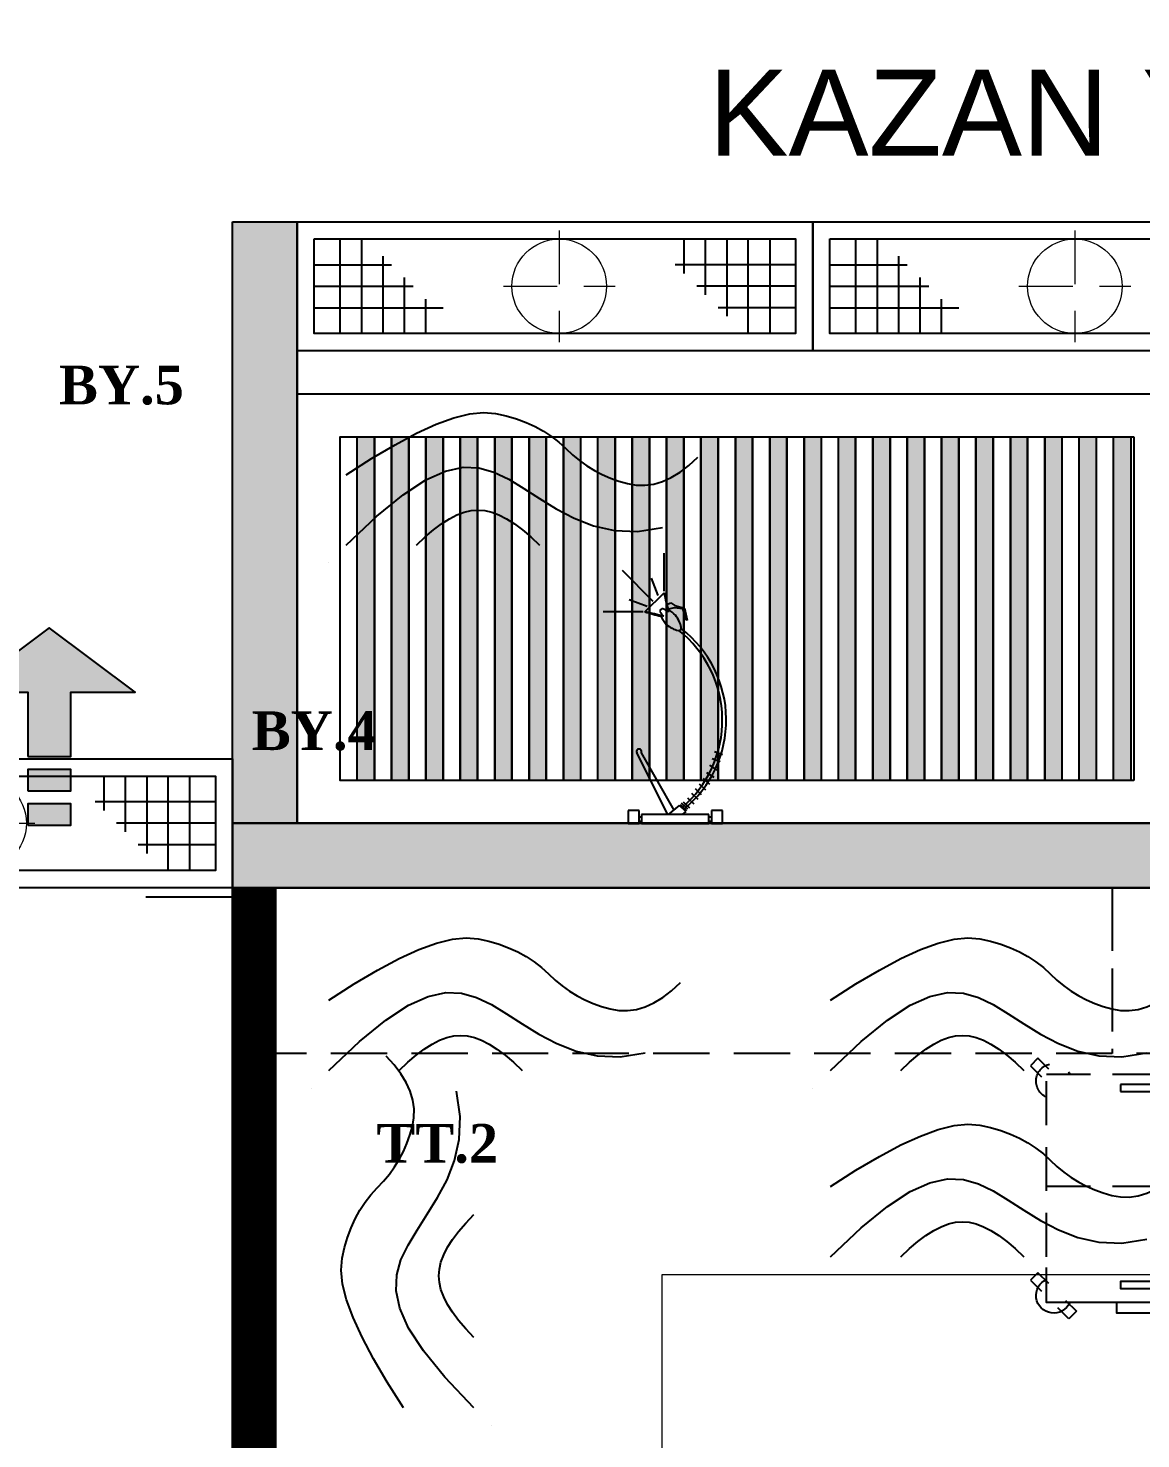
# Model space of a CAD drawing. Header units: millimetres. Extents: x 322668 to 332469, y 13187 to 20117.
# Drawn here: x 329140.6 to 329399.5, y 17729.2 to 18057.5 of the extents above; entities that cross this region are included whole.
import ezdxf
from ezdxf.enums import TextEntityAlignment as Align

# ---------------------------------------------------------------- set-up
doc = ezdxf.new("R2010")
doc.units = ezdxf.units.MM
doc.header["$LTSCALE"] = 50
doc.header["$MEASUREMENT"] = 0
doc.header["$PDMODE"] = 3
doc.header["$PDSIZE"] = -0.5
doc.linetypes.add('DASHED2', pattern=[0.375, 0.25, -0.125])
doc.linetypes.add('HIDDEN', pattern=[0.375, 0.25, -0.125])
doc.layers.get('0').update_dxf_attribs({"linetype": 'CONTINUOUS'})
doc.layers.get('DEFPOINTS').update_dxf_attribs({"linetype": 'CONTINUOUS'})
for name, color, linetype in [('-DWG_ANA', 7, 'CONTINUOUS'), ('-DWG_DETAY1', 7, 'CONTINUOUS'), ('-DWG_DETAY2', 7, 'CONTINUOUS'), ('Duvar h-190', 8, 'CONTINUOUS'), ('Mevcut ve İlave Duvar', 7, 'CONTINUOUS'), ('MIM_DOSEME', 7, 'CONTINUOUS'), ('MIM_DUVAR', 4, 'CONTINUOUS'), ('MIM_OLCU-DIS', 1, 'CONTINUOUS'), ('sıhhi tesisat', 162, 'CONTINUOUS'), ('Yarım Duvar', 3, 'CONTINUOUS')]:
    doc.layers.add(name, color=color, linetype=linetype)
for name, color, linetype, lineweight in [('GRC-Ekipman', 4, 'CONTINUOUS', 25), ('NO', 7, 'CONTINUOUS', 30), ('PLAN', 253, 'CONTINUOUS', 15), ('s-depo', 140, 'CONTINUOUS', 25), ('yerizg-a', 7, 'CONTINUOUS', 15), ('yerizg-b', 7, 'CONTINUOUS', 9)]:
    doc.layers.add(name, color=color, linetype=linetype, lineweight=lineweight)
doc.styles.add('OLCU', font='TSIMPLEX.SHX', dxfattribs={"width": 0.7})
doc.styles.add('REF', font='calibri.ttf', dxfattribs={"height": 10})
doc.styles.add('ROMANS', font='romans.shx')
doc.styles.get("Standard").update_dxf_attribs({"font": 'arial.ttf', "height": 30})
doc.dimstyles.new('200-OLCU-DIŞ', dxfattribs={"dimtxt": 30, "dimasz": 10, "dimexe": 0, "dimexo": 0, "dimgap": 10, "dimtad": 1, "dimdec": 1, "dimdsep": 46, "dimtxsty": 'OLCU', "dimblk1": 'DOT', "dimblk2": 'DOT', "dimsah": 1, "dimcen": 0, "dimclrd": 7, "dimclre": 7, "dimclrt": 4, "dimadec": 0, "dimazin": 0, "dimtfac": 1, "dimtdec": 1, "dimtix": 1, "dimtmove": 2, "dimatfit": 3, "dimldrblk": 'DOT', "dimfxl": 0, "dimtolj": 1, "dimarcsym": 0})

# ---------------------------------------------------------------- blocks, each defined once
blk = doc.blocks.new('_DOT')
at = {"color": 0, "linetype": 'ByBlock'}
blk.add_line((-0.5, 0), (-1, 0), dxfattribs=at)
at = {"color": 0, "linetype": 'ByBlock', "const_width": 0.5}
blk.add_lwpolyline([(-0.25, 0, 1), (0.25, 0, 1)], format="xyb", close=True, dxfattribs=at)
blk = doc.blocks.new('*D159')
at = {"layer": 'DEFPOINTS', "color": 0}
for p in [(329577.75, 18407.96, -57.5), (327588.54, 14893), (330092.59, 14893)]:
    blk.add_point(p, dxfattribs=at)
at = {"layer": 'MIM_OLCU-DIS', "color": 7, "lineweight": -2}
for p, q in [((330052.83, 18407.96), (330092.59, 18407.96)), ((330092.59, 18397.96), (330092.59, 14903)), ((330052.59, 14893), (330092.59, 14893))]:
    blk.add_line(p, q, dxfattribs=at)
at = {"layer": 'MIM_OLCU-DIS', "color": 7, "lineweight": -2, "xscale": 10, "yscale": 10, "zscale": 10}
for p, rotation in [((330092.59, 18407.96), 90), ((330092.59, 14893), 270)]:
    blk.add_blockref('_DOT', p, dxfattribs=dict(at, rotation=rotation))
at = {"layer": 'MIM_OLCU-DIS', "color": 4, "insert": (330067.59, 16650.48), "char_height": 30, "attachment_point": 5, "rotation": 90, "style": 'OLCU'}
blk.add_mtext('\\A1;3515', dxfattribs=at)
blk = doc.blocks.new('ÖN YIKAMA DUŞ')
at = {"linetype": 'Continuous'}
for p, q in [((0, 0), (0, -4.35)), ((3.67, 0), (0, 0)), ((3.67, -4.35), (3.67, 0)), ((4.49, 0), (4.49, -2.99)), ((26.89, 0), (4.49, 0)), ((26.89, -2.99), (26.89, 0)), ((27.71, 0), (27.71, -4.35)), ((31.38, 0), (27.71, 0)), ((31.38, -4.35), (31.38, 0)), ((0, -4.35), (3.67, -4.35)), ((4.49, -0.7), (3.67, -0.7)), ((4.49, -2.2), (3.67, -2.2)), ((4.49, -2.99), (13.36, -2.99)), ((11.87, -4.24), (13.96, -6.23)), ((12.17, -3.94), (13.42, -2.95)), ((12.17, -3.94), (14.26, -5.93)), ((13.42, -2.95), (17.9, -2.95)), ((17.9, -2.95), (14.26, -5.93)), ((17.85, -2.99), (26.89, -2.99)), ((27.71, -0.7), (26.89, -0.7)), ((27.71, -2.2), (26.89, -2.2)), ((27.71, -4.35), (31.38, -4.35)), ((8.09, -7.92), (10.18, -9.91)), ((9.39, -6.43), (11.47, -8.42)), ((10.88, -5.04), (12.97, -7.03)), ((11.47, -4.74), (13.56, -6.73)), ((4.22, -12.9), (6.3, -14.89)), ((5.51, -11.01), (7.6, -13)), ((6.9, -9.52), (8.99, -11.51)), ((1.71, -17.76), (4.14, -19.32)), ((2.71, -15.27), (5.13, -16.83)), ((-0.06, -22.84), (2.64, -23.83)), ((0.73, -20.45), (3.44, -21.44))]:
    blk.add_line(p, q, dxfattribs=at)
at = {"color": 251, "linetype": 'Continuous'}
for p, q in [((26.98, -23.52), (16.13, -4.4)), ((18.14, -2.99), (28.48, -23.52)), ((11.72, -67.63), (11.99, -67.57)), ((12.58, -71.55), (11.72, -67.63)), ((11.99, -67.57), (13.17, -71.33)), ((26.32, -70.32), (39.69, -70.32)), ((15.85, -72.41), (12.58, -71.55)), ((13.17, -71.33), (16.01, -71.66)), ((17.14, -73.32), (15.85, -72.41)), ((16.01, -71.66), (17.94, -71.23)), ((18.05, -73), (17.14, -73.32)), ((25.75, -70.37), (19.36, -76.69)), ((23.01, -73.78), (33.23, -84.15)), ((24.97, -72.13), (30.97, -74.38)), ((19.41, -77.24), (19.41, -89.86)), ((21.36, -75.73), (23.62, -81.6))]:
    blk.add_line(p, q, dxfattribs=at)
at = {"linetype": 'Continuous'}
for centre, radius, start, end in [((37.03, -34.39), 38.31, 129.0428, 232.3369), ((38.16, -34.28), 38.13, 130.3173, 231.5585)]:
    blk.add_arc(centre, radius, start, end, dxfattribs=at)
at = {"color": 251, "linetype": 'Continuous'}
for centre, radius, start, end in [((27.73, -23.9), 0.838, 153.2717, 26.7283), ((14.56, -65.02), 0.878, 134.1304, 188.0124), ((20.04, -64.25), 6.42, 188.0124, 207.313), ((14.56, -65.02), 0.878, 80.2485, 134.1304), ((13.62, -70.48), 6.42, 60.9479, 80.2485), ((9.92, -77.13), 14.03, 51.2665, 60.9479), ((26.8, -60.75), 14.03, 207.313, 216.9944), ((32.31, -51.98), 23.99, 225.8417, 233.2402), ((-87.91, -95.91), 108.97, 10.1631, 13.6355), ((22.16, -65.75), 6.11, 227.097, 246.8677), ((-2.2, -81.94), 26.17, 29.9355, 37.0189), ((16.11, -72.95), 5.32, 28.8119, 50.0063), ((46.71, 29.79), 102.33, 254.5947, 258.178), ((2.73, -141.7), 74.94, 72.112, 76.2975), ((96.22, -54.12), 80.11, 192.3119, 196.3602), ((19.9, -70.5), 0.878, 260.2485, 314.1304), ((19.9, -70.5), 0.878, 314.1304, 8.0124)]:
    blk.add_arc(centre, radius, start, end, dxfattribs=at)
blk = doc.blocks.new('14')
at = {"layer": 'MIM_DOSEME'}
h = blk.add_hatch(color=256, dxfattribs=at)
h.dxf.hatch_style = 1
h.paths.add_polyline_path([(329221.14, 17962.41), (329217.14, 17962.41), (329217.14, 17882.43), (329221.14, 17882.43)])
at = {"layer": 'MIM_DOSEME', "elevation": -350}
blk.add_lwpolyline([(329217.14, 17962.41), (329221.14, 17962.41), (329221.14, 17882.41), (329217.14, 17882.41)], close=True, dxfattribs=at)
blk = doc.blocks.new('Y-SIFON')
at = {"layer": 'yerizg-a', "color": 0, "linetype": 'Continuous'}
blk.add_circle((0, 0), 11, dxfattribs=at)
at = {"layer": 'yerizg-b', "color": 0, "linetype": 'DASHED2'}
for points in [[(0, 13), (0, -13)], [(-13, 0), (13, 0)]]:
    blk.add_lwpolyline(points, dxfattribs=at)
blk = doc.blocks.new('120')
at = {"layer": 'sıhhi tesisat'}
for p, q in [((16088.22, 16465.14), (16088.22, 16435.14)), ((16093.22, 16465.14), (16093.22, 16442.14)), ((16098.22, 16465.14), (16098.22, 16447.14)), ((16082.22, 16459.14), (16104.22, 16459.14)), ((16104.22, 16454.14), (16082.22, 16454.14)), ((16082.22, 16449.14), (16100.22, 16449.14)), ((16082.22, 16444.14), (16095.22, 16444.14)), ((16082.22, 16439.14), (16090.22, 16439.14)), ((16098.22, 16353.14), (16098.22, 16381.14)), ((16093.22, 16353.14), (16093.22, 16376.14)), ((16104.22, 16379.14), (16096.22, 16379.14)), ((16104.22, 16374.14), (16091.22, 16374.14)), ((16088.22, 16353.14), (16088.22, 16371.14)), ((16104.22, 16369.14), (16086.22, 16369.14)), ((16082.22, 16364.14), (16104.22, 16364.14)), ((16104.22, 16359.14), (16082.22, 16359.14))]:
    blk.add_line(p, q, dxfattribs=at)
for points in [[(16108.22, 16469.14), (16108.22, 16349.14), (16078.22, 16349.14), (16078.22, 16469.14)], [(16104.22, 16465.14), (16104.22, 16353.14), (16082.22, 16353.14), (16082.22, 16465.14)]]:
    blk.add_lwpolyline(points, close=True, dxfattribs=at)
at = {"layer": 'sıhhi tesisat', "rotation": 270}
blk.add_blockref('Y-SIFON', (16093.22, 16408.14), dxfattribs=at)
at = {"layer": 'sıhhi tesisat', "style": 'ROMANS', "width": 0.8}
blk.add_attdef('YRNO', text='', height=10, rotation=270, dxfattribs=at).set_placement((16068.22, 16366.14), align=Align.MIDDLE)
blk = doc.blocks.new('YÖN OKU')
at = {"linetype": 'Continuous'}
h = blk.add_hatch(color=1, dxfattribs=at)
h.paths.add_polyline_path([(10, -8), (0, -8), (0, -13), (10, -13)])
h.paths.add_polyline_path([(10, 0), (0, 0), (0, -5), (10, -5)])
blk.add_hatch(color=1, dxfattribs=at).paths.add_polyline_path([(10, -16), (0, -16), (0, -31), (-15, -31), (5, -46), (25, -31), (10, -31)])
at = {"color": 1, "linetype": 'Continuous'}
for points in [[(10, 0), (0, 0), (0, -5), (10, -5)], [(10, -8), (0, -8), (0, -13), (10, -13)]]:
    blk.add_lwpolyline(points, close=True, dxfattribs=at)
blk.add_lwpolyline([(10, -16), (0, -16), (0, -31), (-15, -31), (5, -46), (25, -31), (10, -31), (10, -16)], dxfattribs=at)
blk = doc.blocks.new('T_MC')
at = {"layer": '-DWG_DETAY2', "color": 0, "linetype": 'Continuous'}
for points in [[(5, 25), (12.23, 29.65), (18.91, 33.59), (25.04, 36.84), (30.62, 39.38), (35.66, 41.21), (40.16, 42.34), (44.1, 42.77), (47.5, 42.5), (50.55, 41.8), (53.44, 40.94), (56.17, 39.92), (58.75, 38.75), (61.17, 37.42), (63.44, 35.94), (65.55, 34.3), (67.5, 32.5), (69.41, 30.7), (71.41, 29.06), (73.48, 27.58), (75.62, 26.25), (77.85, 25.08), (80.16, 24.06), (82.54, 23.2), (85, 22.5), (87.5, 22.07), (90, 22.03), (92.5, 22.38), (95, 23.12), (97.5, 24.26), (100, 25.78), (102.5, 27.7), (105, 30)], [(5, 5), (13.7, 13.24), (21.19, 19.36), (27.65, 23.57), (33.28, 26.09), (38.26, 27.16), (42.79, 26.97), (47.06, 25.76), (51.25, 23.75), (55.54, 21.16), (60.02, 18.26), (64.76, 15.33), (69.84, 12.66), (75.33, 10.51), (81.31, 9.16), (87.84, 8.9), (95, 10)], [(25, 5), (27.46, 7.34), (29.84, 9.38), (32.15, 11.09), (34.38, 12.5), (36.52, 13.59), (38.59, 14.38), (40.59, 14.84), (42.5, 15), (44.41, 14.84), (46.41, 14.38), (48.48, 13.59), (50.62, 12.5), (52.85, 11.09), (55.16, 9.38), (57.54, 7.34), (60, 5)], [(0, 0), (0, 0)]]:
    blk.add_lwpolyline(points, dxfattribs=at)
blk = doc.blocks.new('amk200')
at = {"layer": '-DWG_ANA', "color": 0}
blk.add_lwpolyline([(0, -5), (0, -6), (0, -15), (50, -15), (50, -6), (50, -5)], dxfattribs=at)
at = {"layer": '-DWG_DETAY1', "color": 0, "linetype": 'HIDDEN'}
for points in [[(50, -2), (50, 50), (0, 50), (0, -2)], [(0, 18), (50, 18)]]:
    blk.add_lwpolyline(points, dxfattribs=at)
blk.add_lwpolyline([(20, 47), (29, 47), (29, 45), (20, 45)], close=True, dxfattribs=at)
at = {"layer": '-DWG_DETAY1', "color": 0, "linetype": 'Continuous'}
blk.add_lwpolyline([(20, -9), (29, -9), (29, -11), (20, -11)], close=True, dxfattribs=at)
at = {"layer": '-DWG_DETAY1', "color": 0}
blk.add_lwpolyline([(19, -15), (19, -18), (30, -18), (30, -15)], dxfattribs=at)
at = {"layer": '-DWG_DETAY2', "color": 0, "linetype": 'HIDDEN'}
for points in [[(3.39, 51.39), (6.49, 54.49), (8.61, 52.36), (5.47, 49.23)], [(49.39, 51.39), (52.49, 54.49), (54.61, 52.36), (51.47, 49.23)], [(-1.39, 47.61), (-4.49, 44.51), (-2.36, 42.39), (0.77, 45.53)], [(49.39, -9.61), (52.49, -6.51), (54.61, -8.64), (51.47, -11.77)], [(-1.39, -14.39), (-4.49, -17.49), (-2.36, -19.61), (0.77, -16.47)], [(44.61, -14.39), (41.51, -17.49), (43.64, -19.61), (46.77, -16.47)]]:
    blk.add_lwpolyline(points, dxfattribs=at)
for centre, start, end in [((2, 48), 23.5782, 246.4218), ((48, 48), 293.5782, 156.4218)]:
    blk.add_arc(centre, 5, start, end, dxfattribs=at)
at = {"layer": '-DWG_DETAY2', "color": 0}
for centre, start, end in [((2, -13), 113.5782, 336.4218), ((48, -13), 203.5782, 66.4218)]:
    blk.add_arc(centre, 5, start, end, dxfattribs=at)
at = {"layer": 'NO', "linetype": 'Continuous', "style": 'ROMANS', "width": 0.8}
blk.add_attdef('NO', text='', height=10, dxfattribs=at).set_placement((25, -28), align=Align.MIDDLE)

msp = doc.modelspace()

# ---------------------------------------------------------------- hatches: boundary and pattern name
at = {"layer": 'Duvar h-190'}
h = msp.add_hatch(dxfattribs=at)
h.set_pattern_fill('ANSI31', color=256)
h.set_pattern_definition([(45, (0, 0), (-0.08838834765, 0.08838834765), [])])
h.paths.add_polyline_path([(329602.69, 17467.43), (329512.69, 17467.43), (329512.69, 17457.43), (329602.69, 17457.43)])
h.paths.add_polyline_path([(329412.14, 17467.43), (329198.14, 17467.43), (329198.14, 17857.43), (329188.14, 17857.43), (329188.14, 17457.43), (329412.14, 17457.43)])
at = {"layer": 'Mevcut ve İlave Duvar'}
h = msp.add_hatch(color=256, dxfattribs=at)
h.dxf.hatch_style = 1
h.paths.add_polyline_path([(329203.14, 18012.43), (329188.14, 18012.43), (329188.14, 17872.43), (329203.14, 17872.43)])
h = msp.add_hatch(color=256, dxfattribs=at)
h.dxf.hatch_style = 1
h.paths.add_polyline_path([(329627.59, 17872.43), (329302.13, 17872.43), (329302.13, 17872.41), (329299.56, 17872.41), (329298.99, 17872.41), (329298.99, 17872.41), (329283.3, 17872.41), (329282.73, 17872.41), (329282.73, 17872.41), (329280.16, 17872.41), (329188.14, 17872.43), (329188.14, 17857.43), (329627.59, 17857.43)])

# ---------------------------------------------------------------- linework, layer by layer
at = {"color": 7, "linetype": 'HIDDEN'}
for p, q in [((329392.87, 17855.25, -350), (329392.87, 17818.86, -350)), ((329598.52, 17818.86, -350), (329198.14, 17818.86, -350))]:
    msp.add_line(p, q, dxfattribs=at)
at = {"color": 7, "linetype": 'HIDDEN', "elevation": -350}
for points in [[(329203.14, 18012.43), (329602.59, 18012.43), (329602.59, 17872.43), (329203.14, 17872.43)], [(329198.14, 17857.43), (329392.87, 17857.43), (329392.87, 17818.86), (329198.14, 17818.86)]]:
    msp.add_lwpolyline(points, close=True, dxfattribs=at)
at = {"layer": 'Duvar h-190', "elevation": -350}
msp.add_lwpolyline([(329188.14, 17857.43), (329188.14, 17457.43), (329412.14, 17457.43), (329412.14, 17467.43), (329198.14, 17467.43), (329198.14, 17857.43), (329188.14, 17857.43)], dxfattribs=at)
at = {"layer": 'Mevcut ve İlave Duvar', "elevation": -350}
for points in [[(329188.14, 18012.43), (329203.14, 18012.43), (329203.14, 17872.43), (329188.14, 17872.43)], [(329188.14, 17872.43), (329627.59, 17872.43), (329627.59, 17857.43), (329188.14, 17857.43)]]:
    msp.add_lwpolyline(points, close=True, dxfattribs=at)
at = {"layer": 'MIM_DOSEME'}
for p, q in [((329188.14, 17872.43, -350), (329188.14, 18012.43, -350)), ((329188.14, 17872.43, -350), (329188.14, 18012.43, -350)), ((329188.14, 18012.43, -350), (329203.14, 18012.43, -350)), ((329203.14, 17872.43, -350), (329203.14, 18012.43, -350)), ((329203.14, 17972.41, -350), (329602.59, 17972.41, -350)), ((329203.14, 17972.41, -350), (329602.59, 17972.41, -350)), ((329213.14, 17962.41, -350), (329217.14, 17962.41, -350)), ((329217.14, 17962.41, -350), (329263.7, 17962.41, -350)), ((329269.14, 17962.41, -350), (329273.14, 17962.41, -350)), ((329325.14, 17962.41, -350), (329329.14, 17962.41, -350)), ((329397.87, 17962.41, -350), (329397.87, 17882.43, -350)), ((329188.14, 17855.25, -350), (329167.98, 17855.25, -350))]:
    msp.add_line(p, q, dxfattribs=at)
at = {"layer": 'MIM_DOSEME', "color": 3}
msp.add_line((329198.14, 17857.43, -350), (329198.14, 17457.43, -350), dxfattribs=at)
at = {"layer": 'MIM_DOSEME', "elevation": -350}
for points in [[(329203.14, 17972.41), (329602.59, 17972.41), (329602.59, 17872.43), (329188.14, 17872.43), (329188.14, 17972.41)], [(329397.87, 17882.43), (329213.14, 17882.43), (329213.14, 17962.41), (329397.87, 17962.41)]]:
    msp.add_lwpolyline(points, dxfattribs=at)
for points in [[(329203.14, 17972.41), (329602.59, 17972.41), (329602.59, 17872.43), (329203.14, 17872.43)], [(329221.14, 17962.41), (329225.14, 17962.41), (329225.14, 17882.41), (329221.14, 17882.41)], [(329225.14, 17962.41), (329229.14, 17962.41), (329229.14, 17882.41), (329225.14, 17882.41)], [(329229.14, 17962.41), (329233.14, 17962.41), (329233.14, 17882.41), (329229.14, 17882.41)], [(329233.14, 17962.41), (329237.14, 17962.41), (329237.14, 17882.41), (329233.14, 17882.41)], [(329237.14, 17962.41), (329241.14, 17962.41), (329241.14, 17882.41), (329237.14, 17882.41)], [(329241.14, 17962.41), (329245.14, 17962.41), (329245.14, 17882.41), (329241.14, 17882.41)], [(329245.14, 17962.41), (329249.14, 17962.41), (329249.14, 17882.41), (329245.14, 17882.41)], [(329249.14, 17962.41), (329253.14, 17962.41), (329253.14, 17882.41), (329249.14, 17882.41)], [(329253.14, 17962.41), (329257.14, 17962.41), (329257.14, 17882.41), (329253.14, 17882.41)], [(329257.14, 17962.41), (329261.14, 17962.41), (329261.14, 17882.41), (329257.14, 17882.41)], [(329261.14, 17962.41), (329265.14, 17962.41), (329265.14, 17882.41), (329261.14, 17882.41)], [(329277.14, 17962.41), (329281.14, 17962.41), (329281.14, 17882.41), (329277.14, 17882.41)], [(329281.14, 17962.41), (329285.14, 17962.41), (329285.14, 17882.41), (329281.14, 17882.41)], [(329285.14, 17962.41), (329289.14, 17962.41), (329289.14, 17882.41), (329285.14, 17882.41)], [(329289.14, 17962.41), (329293.14, 17962.41), (329293.14, 17882.41), (329289.14, 17882.41)], [(329293.14, 17962.41), (329297.14, 17962.41), (329297.14, 17882.41), (329293.14, 17882.41)], [(329297.14, 17962.41), (329301.14, 17962.41), (329301.14, 17882.41), (329297.14, 17882.41)], [(329301.14, 17962.41), (329305.14, 17962.41), (329305.14, 17882.41), (329301.14, 17882.41)], [(329305.14, 17962.41), (329309.14, 17962.41), (329309.14, 17882.41), (329305.14, 17882.41)], [(329309.14, 17962.41), (329313.14, 17962.41), (329313.14, 17882.41), (329309.14, 17882.41)], [(329313.14, 17962.41), (329317.14, 17962.41), (329317.14, 17882.41), (329313.14, 17882.41)], [(329317.14, 17962.41), (329321.14, 17962.41), (329321.14, 17882.41), (329317.14, 17882.41)], [(329333.14, 17962.41), (329337.14, 17962.41), (329337.14, 17882.41), (329333.14, 17882.41)], [(329337.14, 17962.41), (329341.14, 17962.41), (329341.14, 17882.41), (329337.14, 17882.41)], [(329341.14, 17962.41), (329345.14, 17962.41), (329345.14, 17882.41), (329341.14, 17882.41)], [(329345.14, 17962.41), (329349.14, 17962.41), (329349.14, 17882.41), (329345.14, 17882.41)], [(329349.14, 17962.41), (329353.14, 17962.41), (329353.14, 17882.41), (329349.14, 17882.41)], [(329353.14, 17962.41), (329357.14, 17962.41), (329357.14, 17882.41), (329353.14, 17882.41)], [(329357.14, 17962.41), (329361.14, 17962.41), (329361.14, 17882.41), (329357.14, 17882.41)], [(329361.14, 17962.41), (329365.14, 17962.41), (329365.14, 17882.41), (329361.14, 17882.41)], [(329365.14, 17962.41), (329369.14, 17962.41), (329369.14, 17882.41), (329365.14, 17882.41)], [(329369.14, 17962.41), (329373.14, 17962.41), (329373.14, 17882.41), (329369.14, 17882.41)], [(329373.14, 17962.41), (329377.14, 17962.41), (329377.14, 17882.41), (329373.14, 17882.41)]]:
    msp.add_lwpolyline(points, close=True, dxfattribs=at)
at = {"layer": 'MIM_DUVAR'}
for p, q in [((329306.89, 17872.43, -350), (329188.14, 17872.43, -350)), ((329607.59, 17872.43, -350), (329306.89, 17872.43, -350)), ((329627.59, 17857.43, -350), (329198.14, 17857.43, -350))]:
    msp.add_line(p, q, dxfattribs=at)
at = {"layer": 'MIM_DUVAR', "elevation": -350}
msp.add_lwpolyline([(329188.14, 17857.43), (329188.14, 17872.43)], dxfattribs=at)
at = {"layer": 'PLAN', "color": 0, "linetype": 'Continuous'}
for p, q in [((329288.14, 17717.43, -350), (329288.14, 17767.43, -350)), ((329288.14, 17767.43, -350), (329602.69, 17767.43, -350))]:
    msp.add_line(p, q, dxfattribs=at)
at = {"layer": 's-depo'}
msp.add_line((329198.14, 17857.43, -350), (329418.14, 17857.43, -350), dxfattribs=at)
at = {"layer": 'Yarım Duvar'}
for p, q in [((329198.14, 17857.43, -350), (329188.14, 17857.43, -350)), ((329188.14, 17857.43, -350), (329198.14, 17857.43, -350))]:
    msp.add_line(p, q, dxfattribs=at)
at = {"layer": 'Yarım Duvar', "elevation": -350}
for points in [[(328758.14, 17567.43), (328758.14, 17467.43), (329188.14, 17467.43), (329188.14, 17872.43), (329203.14, 17872.43)], [(329188.14, 17857.43), (329198.14, 17857.43), (329198.14, 17457.43), (328748.14, 17457.43), (328748.14, 17567.43), (328758.14, 17567.43), (328758.14, 17469.43), (328758.14, 17467.43), (329188.14, 17467.43), (329188.14, 17857.43)]]:
    msp.add_lwpolyline(points, dxfattribs=at)

# ---------------------------------------------------------------- block references
at = {"color": 7, "rotation": 89.99999999999999}
for p in [(345672.29, 1904.22, -350), (345792.29, 1904.22, -350), (345537.29, 1779.22, -350)]:
    msp.add_blockref('120', p, dxfattribs=at)
at = {"rotation": 180}
msp.add_blockref('YÖN OKU', (329150.48, 17871.97), dxfattribs=at)
at = {"layer": 'GRC-Ekipman', "xscale": 0.7, "yscale": 0.7, "zscale": 0.7, "rotation": 180}
msp.add_blockref('ÖN YIKAMA DUŞ', (329302.13, 17872.41, -350), dxfattribs=at)
at = {"layer": 'MIM_DOSEME'}
for p in [(0, 0), (8, 0), (16, 0), (24, 0), (32, 0), (40, 0), (48, 0), (56, 0), (64, 0), (72, 0), (80, 0), (88, 0), (96, 0), (104, 0), (112, 0), (120, 0), (128, 0), (136, 0), (144, 0), (152, 0), (160, 0), (168, 0), (176, 0)]:
    msp.add_blockref('14', p, dxfattribs=at)
at = {"layer": 'PLAN', "color": 0, "linetype": 'Continuous', "yscale": 0.81818181818, "zscale": 0.81818181818}
for name, p, xscale in [('T_MC', (329210.47, 17933.08, -700), 0.81818181818), ('T_MC', (329206.43, 17810.81, -350), 0.81818181818), ('T_MC', (329323.19, 17810.81, -350), 0.81818181818), ('amk200', (329418.49, 17773.16, -350), -0.81818181818), ('T_MC', (329323.19, 17767.43, -350), 0.81818181818)]:
    msp.add_blockref(name, p, dxfattribs=dict(at, xscale=xscale))
at = {"layer": 'PLAN', "color": 0, "linetype": 'Continuous', "xscale": 0.81818181818, "yscale": 0.81818181818, "zscale": 0.81818181818, "rotation": 90}
msp.add_blockref('T_MC', (329248.4, 17732.33, -350), dxfattribs=at)

# ---------------------------------------------------------------- texts
at = {"color": 7, "char_height": 20, "attachment_point": 3, "style": 'REF'}
for s, insert in [('{\\fCentury|b1|i0|c162|p18;^I\\H0.45x;\\C1;BY.5}', (329176.81, 17978.96, -350)), ('{\\fCentury|b1|i0|c162|p18;^I\\H0.45x;\\C1;BY.4}', (329221.69, 17898.49, -350)), ('{\\fCentury|b1|i0|c162|p18;^I\\H0.45x;\\C1;TT.2}', (329249.93, 17802.46))]:
    msp.add_mtext_dynamic_manual_height_columns(s, width=512.9971, gutter_width=50, heights=[0], dxfattribs=dict(at, insert=insert))
at = {"layer": 'MIM_DOSEME', "insert": (329298.88, 18047.83), "char_height": 20, "attachment_point": 1}
msp.add_mtext_dynamic_manual_height_columns('KAZAN YIKAMA', width=374.7666, gutter_width=150, heights=[0], dxfattribs=at)

# ---------------------------------------------------------------- dimensions: what is measured, and where the dimension line sits
at = {"layer": 'MIM_OLCU-DIS', "color": 22}
dim = msp.add_linear_dim(base=(330092.59, 14893), p1=(329577.75, 18407.96, -57.5), p2=(327588.54, 14893), angle=270, dimstyle='200-OLCU-DIŞ', dxfattribs=at)
dim.commit()
dim.dimension.update_dxf_attribs({"geometry": '*D159', "text_midpoint": (330067.59, 16650.48)})

doc.saveas('drawing.dxf')
